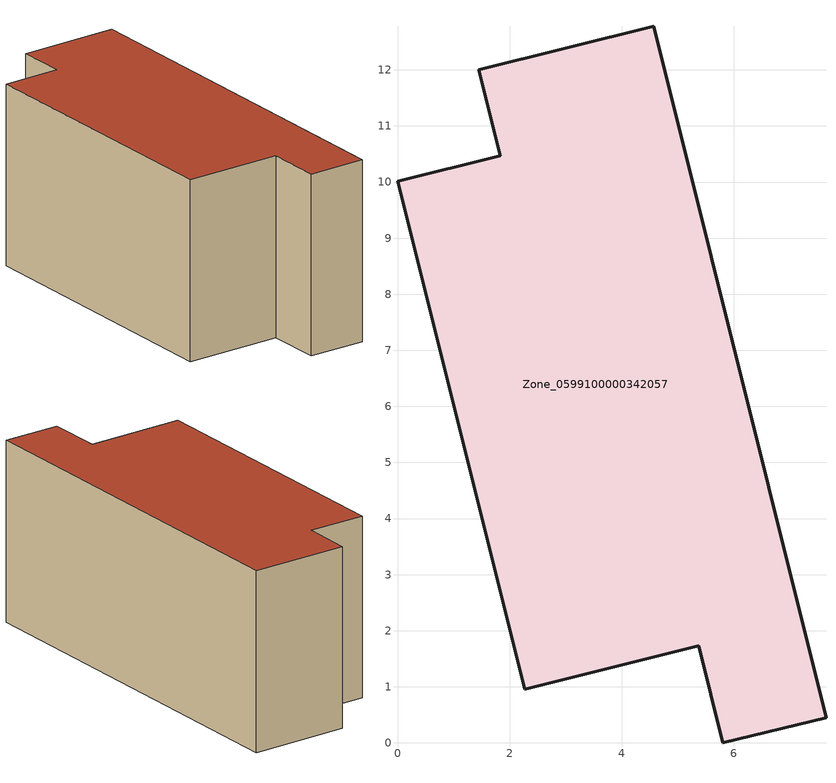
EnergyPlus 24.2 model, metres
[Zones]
Zone_0599100000342057
 floor ground (C_G): 4.57,12.78 7.64,0.45 5.8,0 5.37,1.73 2.27,0.95 0,10.01 1.83,10.47 1.45,12 z0
 wall outside (C_F): 2.27,0.95 5.37,1.73 5.8,0 7.64,0.45 4.57,12.78 1.45,12 1.83,10.47 0,10.01 2.27,0.95 z0:5.92
 roof outside (C_R): 1.83,10.47 0,10.01 2.27,0.95 5.37,1.73 5.8,0 7.64,0.45 4.57,12.78 1.45,12 z5.92
[BUILDING]
Pand.0599100000342057: North Axis=0; Terrain=City; Loads Convergence Tolerance Value=0.04; Temperature Convergence Tolerance Value=0.4; Solar Distribution=FullExterior; Maximum Number of Warmup Days=25; Minimum Number of Warmup Days=1
[Site:Location]
Rotterdam.The.Hague.AP_ZH_NLD Design_Conditions: Latitude=51.96; Longitude=4.45; Time Zone=1; Elevation=-4.5
[SITE:GROUNDTEMPERATURE:BUILDINGSURFACE]
18, 18, 18, 18, 18, 18, 18, 18, 18, 18, 18, 18
[MATERIAL] Thermal Absorptance=0.9; Solar Absorptance=0.7; Visible Absorptance=0.7
Name | Roughness | Thickness | Conductivity | Density | Specific Heat
G.TI.1992-2005 | MediumSmooth | 0.15 | 0.06 | 540 | 1210
F.TI.1992-2005 | Rough | 0.3 | 0.12 | 1920 | 840
R.TI.1992-2005 | MediumRough | 0.2 | 0.08 | 1500 | 1000
[CONSTRUCTION]
C_G: G.TI.1992-2005
C_F: F.TI.1992-2005
C_R: R.TI.1992-2005
[ZONE]
Zone_0599100000342057: Type=1; Multiplier=1; Ceiling Height=Autocalculate; Volume=Autocalculate; Floor Area=autocalculate; Part of Total Floor Area=Yes
[ZONEINFILTRATION:DESIGNFLOWRATE]
Infil_Zone_0599100000342057: Zone or ZoneList or Space or SpaceList=Zone_0599100000342057; Schedule=AlwaysOn; Design Flow Rate Calculation Method=Flow/Area; Flow Rate per Floor Area=0.0015; Constant Term Coefficient=1; Temperature Term Coefficient=0; Velocity Term Coefficient=0; Velocity Squared Term Coefficient=0
[HVACTEMPLATE:ZONE:IDEALLOADSAIRSYSTEM]
Zone_0599100000342057: Maximum Heating Supply Air Temperature=50; Minimum Cooling Supply Air Temperature=13; Maximum Heating Supply Air Humidity Ratio=0.0156; Minimum Cooling Supply Air Humidity Ratio=0.0077; Heating Limit=NoLimit; Cooling Limit=NoLimit; Dehumidification Control Type=ConstantSensibleHeatRatio; Cooling Sensible Heat Ratio=0.7; Dehumidification Setpoint=60; Humidification Control Type=None; Humidification Setpoint=30; Outdoor Air Method=None; Outdoor Air Flow Rate per Person=0.00944; Outdoor Air Flow Rate per Zone Floor Area=0; Outdoor Air Flow Rate per Zone=0; Demand Controlled Ventilation Type=None; Outdoor Air Economizer Type=NoEconomizer; Heat Recovery Type=None; Sensible Heat Recovery Effectiveness=0.7; Latent Heat Recovery Effectiveness=0.65
[ZONECONTROL:THERMOSTAT]
ThermostatControl_Zone_0599100000342057: Zone or ZoneList=Zone_0599100000342057; Control Type Schedule=DualSetpointControlType; Control 1=Thermostat_Zone_0599100000342057; Temperature Difference Between Cutout And Setpoint=0
[THERMOSTATSETPOINT:DUALSETPOINT]
Thermostat_Zone_0599100000342057: Heating Setpoint Temperature Schedule=HeatingSetpoint_Zone_0599100000342057; Cooling Setpoint Temperature Schedule=CoolingSetpoint_Zone_0599100000342057
[SCHEDULE:COMPACT]
HeatingSetpoint_Zone_0599100000342057: Through: 12/31, For: AllDays, Until: 24:00, 21
CoolingSetpoint_Zone_0599100000342057: Through: 12/31, For: AllDays, Until: 24:00, 24
DualSetpointControlType: Through: 12/31, For: AllDays, Until: 24:00, 4
AlwaysOn: Through: 12/31, For: AllDays, Until: 24:00, 1
